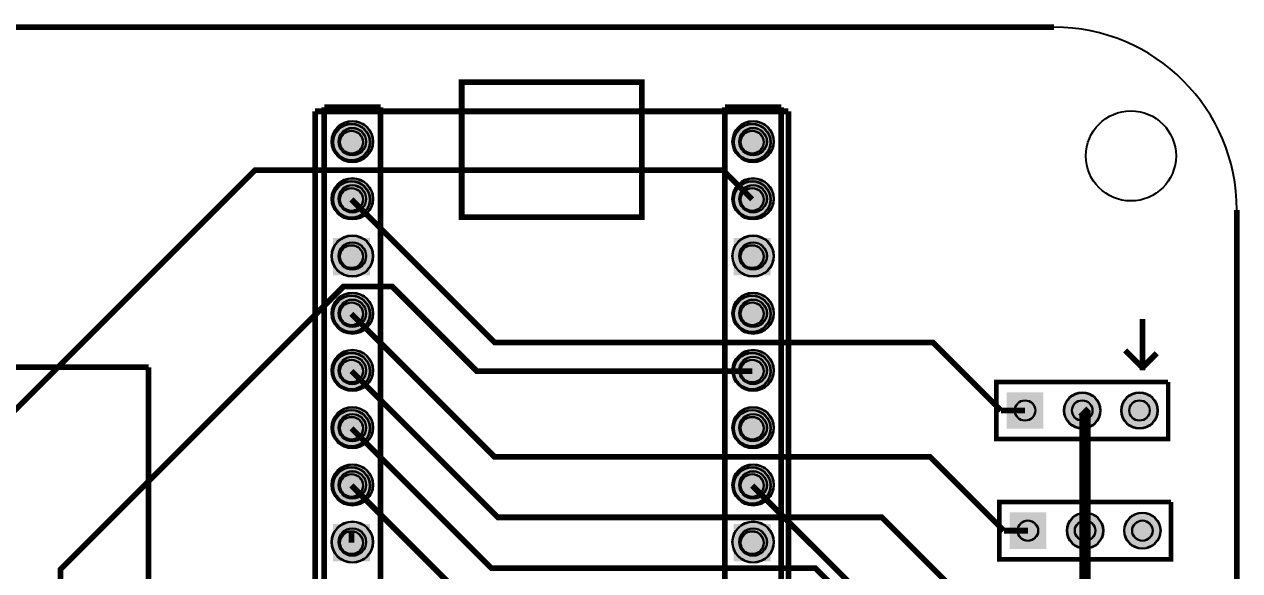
# Model space of a CAD drawing. Header units: millimetres. Extents: x 43.1 to 124.5, y 14 to 102.4.
# Drawn here: x 70.5 to 124.5, y 78.1 to 102.4 of the extents above; entities that cross this region are included whole.
import ezdxf

# ---------------------------------------------------------------- set-up
doc = ezdxf.new("R2010")
doc.units = ezdxf.units.MM
for name, color, linetype, true_color in [('BoardOutLine', 7, 'Continuous', 0xff00ff), ('BottomLayer', 7, 'Continuous', 0x0000ff), ('BottomSolderMaskLayer', 7, 'Continuous', 0xaa00ff), ('Document', 7, 'Continuous', 0xffffff), ('Multi-Layer', 7, 'Continuous', 0xc0c0c0), ('TopLayer', 7, 'Continuous', 0xff0000), ('TopSilkLayer', 7, 'Continuous', 0xffcc00), ('TopSolderMaskLayer', 7, 'Continuous', 0x800080)]:
    doc.layers.add(name, color=color, linetype=linetype, true_color=true_color)

msp = doc.modelspace()

# ---------------------------------------------------------------- hatches: boundary and pattern name
at = {"layer": 'BottomSolderMaskLayer'}
for points in [[(84.165, 97.155, 1), (86.016, 97.155, 1)], [(84.224, 97.128, 1), (85.875, 97.128, 1)], [(101.945, 97.155, 1), (103.796, 97.155, 1)], [(102.004, 97.128, 1), (103.654, 97.128, 1)], [(84.165, 94.615, 1), (86.016, 94.615, 1)], [(101.945, 94.615, 1), (103.796, 94.615, 1)], [(84.224, 94.588, 1), (85.875, 94.588, 1)], [(102.004, 94.588, 1), (103.654, 94.588, 1)], [(84.165, 92.075, 1), (86.016, 92.075, 1)], [(84.224, 92.873), (85.875, 92.873), (85.875, 91.223), (84.224, 91.223)], [(101.945, 92.075, 1), (103.796, 92.075, 1)], [(102.004, 92.873), (103.655, 92.873), (103.655, 91.223), (102.004, 91.223)], [(84.165, 89.535, 1), (86.016, 89.535, 1)], [(84.224, 89.508, 1), (85.875, 89.508, 1)], [(101.945, 89.535, 1), (103.796, 89.535, 1)], [(102.004, 89.508, 1), (103.654, 89.508, 1)], [(84.165, 86.995, 1), (86.016, 86.995, 1)], [(101.945, 86.995, 1), (103.796, 86.995, 1)], [(84.224, 86.968, 1), (85.875, 86.968, 1)], [(102.004, 86.968, 1), (103.654, 86.968, 1)], [(114.122, 86.03), (115.748, 86.03), (115.748, 84.404), (114.122, 84.404)], [(116.662, 85.217, 1), (118.288, 85.217, 1)], [(119.202, 85.217, 1), (120.828, 85.217, 1)], [(84.165, 84.455, 1), (86.016, 84.455, 1)], [(84.224, 84.428, 1), (85.875, 84.428, 1)], [(101.945, 84.455, 1), (103.796, 84.455, 1)], [(102.004, 84.428, 1), (103.654, 84.428, 1)], [(84.165, 81.915, 1), (86.016, 81.915, 1)], [(84.224, 81.888, 1), (85.875, 81.888, 1)], [(101.945, 81.915, 1), (103.796, 81.915, 1)], [(102.004, 81.888, 1), (103.654, 81.888, 1)], [(114.249, 80.696), (115.875, 80.696), (115.875, 79.07), (114.249, 79.07)], [(116.789, 79.883, 1), (118.415, 79.883, 1)], [(119.329, 79.883, 1), (120.955, 79.883, 1)], [(84.165, 79.375, 1), (86.016, 79.375, 1)], [(84.224, 80.173), (85.875, 80.173), (85.875, 78.523), (84.224, 78.523)], [(101.945, 79.375, 1), (103.796, 79.375, 1)], [(102.004, 80.173), (103.655, 80.173), (103.655, 78.523), (102.004, 78.523)]]:
    msp.add_hatch(color=256, dxfattribs=at).paths.add_polyline_path(points)
at = {"layer": 'Document'}
for points in [[(76.05, 87.236), (50.049, 87.236), (49.969, 87.235), (49.89, 87.232), (49.81, 87.227), (49.73, 87.22), (49.651, 87.21), (49.572, 87.199), (49.493, 87.186), (49.415, 87.171), (49.337, 87.153), (49.26, 87.134), (49.183, 87.113), (49.106, 87.089), (49.031, 87.064), (48.956, 87.037), (48.881, 87.008), (48.808, 86.977), (48.735, 86.944), (48.663, 86.909), (48.592, 86.872), (48.522, 86.834), (48.453, 86.794), (48.385, 86.752), (48.319, 86.708), (48.253, 86.663), (48.188, 86.616), (48.125, 86.567), (48.063, 86.517), (48.003, 86.465), (47.943, 86.411), (47.886, 86.356), (47.829, 86.3), (47.774, 86.242), (47.721, 86.183), (47.669, 86.122), (47.618, 86.06), (47.57, 85.997), (47.523, 85.932), (47.477, 85.867), (47.433, 85.8), (47.391, 85.732), (47.351, 85.663), (47.313, 85.593), (47.276, 85.522), (47.241, 85.45), (47.209, 85.378), (47.178, 85.304), (47.148, 85.23), (47.121, 85.155), (47.096, 85.079), (47.073, 85.003), (47.051, 84.926), (47.032, 84.848), (47.015, 84.77), (46.999, 84.692), (46.986, 84.613), (46.975, 84.534), (46.966, 84.455), (46.958, 84.375), (46.953, 84.296), (46.95, 84.216), (46.949, 84.136), (46.949, 79.136), (46.95, 79.122), (46.953, 79.108), (46.958, 79.095), (46.965, 79.082), (46.974, 79.071), (46.984, 79.061), (46.995, 79.052), (47.008, 79.045), (47.021, 79.04), (47.035, 79.037), (47.049, 79.036), (48.949, 79.036), (48.949, 65.236), (47.049, 65.236), (47.035, 65.235), (47.021, 65.232), (47.008, 65.227), (46.995, 65.22), (46.984, 65.212), (46.974, 65.202), (46.965, 65.19), (46.958, 65.178), (46.953, 65.164), (46.95, 65.15), (46.949, 65.136), (46.949, 57.136), (46.95, 57.122), (46.953, 57.108), (46.958, 57.095), (46.965, 57.082), (46.974, 57.071), (46.984, 57.061), (46.995, 57.052), (47.008, 57.045), (47.021, 57.04), (47.035, 57.037), (47.049, 57.036), (72.549, 57.036), (72.549, 57.236), (47.199, 57.236), (47.188, 57.237), (47.177, 57.241), (47.168, 57.247), (47.16, 57.255), (47.154, 57.264), (47.15, 57.275), (47.149, 57.286), (47.149, 64.986), (47.15, 64.997), (47.154, 65.008), (47.16, 65.017), (47.168, 65.025), (47.177, 65.031), (47.188, 65.035), (47.199, 65.036), (49.049, 65.036), (49.063, 65.037), (49.077, 65.04), (49.091, 65.045), (49.103, 65.052), (49.115, 65.061), (49.125, 65.071), (49.133, 65.082), (49.14, 65.095), (49.145, 65.108), (49.148, 65.122), (49.149, 65.136), (49.149, 79.086), (49.148, 79.104), (49.145, 79.122), (49.139, 79.139), (49.132, 79.156), (49.123, 79.171), (49.111, 79.186), (49.099, 79.198), (49.084, 79.21), (49.069, 79.219), (49.052, 79.226), (49.035, 79.232), (49.017, 79.235), (48.999, 79.236), (47.199, 79.236), (47.188, 79.237), (47.177, 79.241), (47.168, 79.247), (47.16, 79.255), (47.154, 79.264), (47.15, 79.275), (47.149, 79.286), (47.149, 84.136), (47.15, 84.213), (47.153, 84.29), (47.158, 84.368), (47.166, 84.444), (47.175, 84.521), (47.186, 84.597), (47.199, 84.673), (47.215, 84.749), (47.232, 84.824), (47.251, 84.899), (47.273, 84.973), (47.296, 85.047), (47.321, 85.12), (47.348, 85.192), (47.377, 85.264), (47.408, 85.334), (47.441, 85.404), (47.476, 85.473), (47.512, 85.541), (47.551, 85.608), (47.591, 85.674), (47.633, 85.739), (47.676, 85.803), (47.721, 85.866), (47.768, 85.927), (47.817, 85.987), (47.867, 86.046), (47.918, 86.103), (47.971, 86.159), (48.026, 86.214), (48.082, 86.267), (48.139, 86.319), (48.198, 86.369), (48.258, 86.417), (48.32, 86.464), (48.382, 86.509), (48.446, 86.553), (48.511, 86.595), (48.577, 86.635), (48.644, 86.673), (48.712, 86.709), (48.781, 86.744), (48.851, 86.777), (48.922, 86.808), (48.993, 86.837), (49.065, 86.864), (49.138, 86.889), (49.212, 86.913), (49.286, 86.934), (49.361, 86.953), (49.436, 86.971), (49.512, 86.986), (49.588, 86.999), (49.664, 87.01), (49.741, 87.02), (49.818, 87.027), (49.895, 87.032), (49.972, 87.035), (50.049, 87.036), (76.05, 87.036)], [(76.149, 86.986), (75.949, 86.986), (75.949, 60.136), (75.948, 60.059), (75.945, 59.982), (75.94, 59.905), (75.933, 59.828), (75.923, 59.751), (75.912, 59.675), (75.899, 59.599), (75.884, 59.523), (75.866, 59.448), (75.847, 59.373), (75.826, 59.299), (75.802, 59.225), (75.777, 59.152), (75.75, 59.08), (75.721, 59.009), (75.69, 58.938), (75.657, 58.868), (75.622, 58.799), (75.586, 58.731), (75.548, 58.664), (75.508, 58.598), (75.466, 58.533), (75.422, 58.469), (75.377, 58.407), (75.33, 58.345), (75.282, 58.285), (75.232, 58.226), (75.18, 58.169), (75.127, 58.113), (75.072, 58.058), (75.016, 58.005), (74.959, 57.954), (74.9, 57.904), (74.84, 57.855), (74.779, 57.808), (74.716, 57.763), (74.652, 57.72), (74.587, 57.678), (74.521, 57.638), (74.454, 57.599), (74.386, 57.563), (74.317, 57.528), (74.247, 57.495), (74.177, 57.464), (74.105, 57.435), (74.033, 57.408), (73.96, 57.383), (73.886, 57.36), (73.812, 57.338), (73.737, 57.319), (73.662, 57.302), (73.586, 57.286), (73.51, 57.273), (73.434, 57.262), (73.357, 57.253), (73.281, 57.245), (73.203, 57.24), (73.126, 57.237), (73.049, 57.236), (73.049, 57.036), (73.129, 57.037), (73.209, 57.04), (73.288, 57.045), (73.368, 57.053), (73.447, 57.062), (73.526, 57.073), (73.605, 57.086), (73.683, 57.102), (73.761, 57.119), (73.839, 57.138), (73.916, 57.16), (73.992, 57.183), (74.068, 57.208), (74.143, 57.235), (74.217, 57.265), (74.291, 57.296), (74.363, 57.328), (74.435, 57.363), (74.506, 57.4), (74.576, 57.438), (74.645, 57.478), (74.713, 57.52), (74.78, 57.564), (74.845, 57.61), (74.91, 57.657), (74.973, 57.705), (75.035, 57.756), (75.096, 57.808), (75.155, 57.861), (75.213, 57.916), (75.269, 57.973), (75.324, 58.03), (75.378, 58.09), (75.43, 58.15), (75.48, 58.212), (75.529, 58.275), (75.576, 58.34), (75.621, 58.406), (75.665, 58.472), (75.707, 58.54), (75.747, 58.609), (75.785, 58.679), (75.822, 58.75), (75.857, 58.822), (75.89, 58.895), (75.921, 58.968), (75.95, 59.043), (75.977, 59.118), (76.002, 59.193), (76.026, 59.27), (76.047, 59.347), (76.066, 59.424), (76.084, 59.502), (76.099, 59.58), (76.112, 59.659), (76.123, 59.738), (76.133, 59.817), (76.14, 59.897), (76.145, 59.977), (76.148, 60.056), (76.149, 60.136), (76.149, 60.186), (76.149, 86.936)]]:
    msp.add_hatch(color=256, dxfattribs=at).paths.add_polyline_path(points)
at = {"layer": 'Multi-Layer'}
for points in [[(84.19, 97.155, 1), (85.99, 97.155, 1)], [(84.249, 97.128, 1), (85.849, 97.128, 1)], [(101.97, 97.155, 1), (103.77, 97.155, 1)], [(102.029, 97.128, 1), (103.629, 97.128, 1)], [(84.19, 94.615, 1), (85.99, 94.615, 1)], [(101.97, 94.615, 1), (103.77, 94.615, 1)], [(84.249, 94.588, 1), (85.849, 94.588, 1)], [(102.029, 94.588, 1), (103.629, 94.588, 1)], [(84.19, 92.075, 1), (85.99, 92.075, 1)], [(84.249, 92.848), (85.849, 92.848), (85.849, 91.248), (84.249, 91.248)], [(101.97, 92.075, 1), (103.77, 92.075, 1)], [(102.029, 92.848), (103.629, 92.848), (103.629, 91.248), (102.029, 91.248)], [(84.19, 89.535, 1), (85.99, 89.535, 1)], [(84.249, 89.508, 1), (85.849, 89.508, 1)], [(101.97, 89.535, 1), (103.77, 89.535, 1)], [(102.029, 89.508, 1), (103.629, 89.508, 1)], [(84.19, 86.995, 1), (85.99, 86.995, 1)], [(84.249, 86.968, 1), (85.849, 86.968, 1)], [(101.97, 86.995, 1), (103.77, 86.995, 1)], [(102.029, 86.968, 1), (103.629, 86.968, 1)], [(114.148, 86.005), (115.723, 86.005), (115.723, 84.43), (114.148, 84.43)], [(116.688, 85.217, 1), (118.263, 85.217, 1)], [(119.228, 85.217, 1), (120.803, 85.217, 1)], [(84.19, 84.455, 1), (85.99, 84.455, 1)], [(84.249, 84.428, 1), (85.849, 84.428, 1)], [(101.97, 84.455, 1), (103.77, 84.455, 1)], [(102.029, 84.428, 1), (103.629, 84.428, 1)], [(84.19, 81.915, 1), (85.99, 81.915, 1)], [(84.249, 81.888, 1), (85.849, 81.888, 1)], [(101.97, 81.915, 1), (103.77, 81.915, 1)], [(102.029, 81.888, 1), (103.629, 81.888, 1)], [(114.275, 80.671), (115.85, 80.671), (115.85, 79.096), (114.275, 79.096)], [(116.815, 79.883, 1), (118.39, 79.883, 1)], [(119.355, 79.883, 1), (120.93, 79.883, 1)], [(84.19, 79.375, 1), (85.99, 79.375, 1)], [(84.249, 80.148), (85.849, 80.148), (85.849, 78.548), (84.249, 78.548)], [(101.97, 79.375, 1), (103.77, 79.375, 1)], [(102.029, 80.148), (103.629, 80.148), (103.629, 78.548), (102.029, 78.548)]]:
    msp.add_hatch(color=256, dxfattribs=at).paths.add_polyline_path(points)
at = {"layer": 'TopSolderMaskLayer'}
for points in [[(84.165, 97.155, 1), (86.016, 97.155, 1)], [(84.224, 97.128, 1), (85.875, 97.128, 1)], [(101.945, 97.155, 1), (103.796, 97.155, 1)], [(102.004, 97.128, 1), (103.654, 97.128, 1)], [(84.165, 94.615, 1), (86.016, 94.615, 1)], [(101.945, 94.615, 1), (103.796, 94.615, 1)], [(84.224, 94.588, 1), (85.875, 94.588, 1)], [(102.004, 94.588, 1), (103.654, 94.588, 1)], [(84.165, 92.075, 1), (86.016, 92.075, 1)], [(84.224, 92.873), (85.875, 92.873), (85.875, 91.223), (84.224, 91.223)], [(101.945, 92.075, 1), (103.796, 92.075, 1)], [(102.004, 92.873), (103.655, 92.873), (103.655, 91.223), (102.004, 91.223)], [(84.165, 89.535, 1), (86.016, 89.535, 1)], [(84.224, 89.508, 1), (85.875, 89.508, 1)], [(101.945, 89.535, 1), (103.796, 89.535, 1)], [(102.004, 89.508, 1), (103.654, 89.508, 1)], [(84.165, 86.995, 1), (86.016, 86.995, 1)], [(101.945, 86.995, 1), (103.796, 86.995, 1)], [(84.224, 86.968, 1), (85.875, 86.968, 1)], [(102.004, 86.968, 1), (103.654, 86.968, 1)], [(114.122, 86.03), (115.748, 86.03), (115.748, 84.404), (114.122, 84.404)], [(116.662, 85.217, 1), (118.288, 85.217, 1)], [(119.202, 85.217, 1), (120.828, 85.217, 1)], [(84.165, 84.455, 1), (86.016, 84.455, 1)], [(84.224, 84.428, 1), (85.875, 84.428, 1)], [(101.945, 84.455, 1), (103.796, 84.455, 1)], [(102.004, 84.428, 1), (103.654, 84.428, 1)], [(84.165, 81.915, 1), (86.016, 81.915, 1)], [(84.224, 81.888, 1), (85.875, 81.888, 1)], [(101.945, 81.915, 1), (103.796, 81.915, 1)], [(102.004, 81.888, 1), (103.654, 81.888, 1)], [(114.249, 80.696), (115.875, 80.696), (115.875, 79.07), (114.249, 79.07)], [(116.789, 79.883, 1), (118.415, 79.883, 1)], [(119.329, 79.883, 1), (120.955, 79.883, 1)], [(84.165, 79.375, 1), (86.016, 79.375, 1)], [(84.224, 80.173), (85.875, 80.173), (85.875, 78.523), (84.224, 78.523)], [(101.945, 79.375, 1), (103.796, 79.375, 1)], [(102.004, 80.173), (103.655, 80.173), (103.655, 78.523), (102.004, 78.523)]]:
    msp.add_hatch(color=256, dxfattribs=at).paths.add_polyline_path(points)

# ---------------------------------------------------------------- linework, layer by layer
at = {"layer": 'BoardOutLine', "const_width": 0.254}
for points in [[(51.295, 102.235), (116.218, 102.235)], [(124.333, 94.12), (124.333, 22.212)]]:
    msp.add_lwpolyline(points, dxfattribs=at)
at = {"layer": 'BoardOutLine'}
msp.add_arc((116.218, 94.12), 8.115, 360, 90, dxfattribs=at)
at = {"layer": 'BottomLayer', "const_width": 0.254}
for points in [[(61.214, 38.862), (44.958, 38.862), (44.958, 60.071), (80.772, 95.885), (101.532, 95.885), (102.83, 94.587)], [(85.049, 94.588), (91.399, 88.238), (110.848, 88.238), (113.869, 85.217)], [(74.552, 73.406), (72.136, 75.822), (72.136, 78.164), (84.694, 90.721), (86.855, 90.721), (90.61, 86.967), (102.83, 86.967)], [(85.049, 89.508), (91.399, 83.158), (110.721, 83.158), (113.996, 79.883)], [(85.049, 86.968), (91.543, 80.474), (108.579, 80.474), (113.996, 75.057)], [(114.935, 85.217), (113.869, 85.217)], [(85.049, 84.428), (91.255, 78.222), (105.624, 78.222), (113.996, 69.85)], [(85.049, 81.888), (91.399, 75.538), (103.114, 75.538), (113.742, 64.91), (113.742, 64.643)], [(115.062, 79.883), (113.996, 79.883)]]:
    msp.add_lwpolyline(points, dxfattribs=at)
at = {"layer": 'BottomSolderMaskLayer'}
for centre, radius in [((85.09, 97.155), 0.925), ((85.049, 97.128), 0.825), ((85.09, 97.155), 0.617), ((85.049, 97.128), 0.516), ((102.87, 97.155), 0.925), ((102.829, 97.128), 0.825), ((102.87, 97.155), 0.617), ((102.829, 97.128), 0.516), ((85.09, 94.615), 0.925), ((102.87, 94.615), 0.925), ((85.049, 94.588), 0.825), ((85.09, 94.615), 0.617), ((85.049, 94.588), 0.516), ((102.829, 94.588), 0.825), ((102.87, 94.615), 0.617), ((102.829, 94.588), 0.516), ((85.09, 92.075), 0.925), ((102.87, 92.075), 0.925), ((85.09, 92.075), 0.617), ((85.049, 92.048), 0.516), ((102.87, 92.075), 0.617), ((102.829, 92.048), 0.516), ((85.09, 89.535), 0.925), ((85.049, 89.508), 0.825), ((85.09, 89.535), 0.617), ((102.87, 89.535), 0.925), ((102.829, 89.508), 0.825), ((102.87, 89.535), 0.617), ((85.049, 89.508), 0.516), ((102.829, 89.508), 0.516), ((85.09, 86.995), 0.925), ((102.87, 86.995), 0.925), ((85.049, 86.968), 0.825), ((85.09, 86.995), 0.617), ((85.049, 86.968), 0.516), ((102.829, 86.968), 0.825), ((102.87, 86.995), 0.617), ((102.829, 86.968), 0.516), ((117.475, 85.217), 0.813), ((120.015, 85.217), 0.813), ((85.09, 84.455), 0.925), ((85.049, 84.428), 0.825), ((102.87, 84.455), 0.925), ((102.829, 84.428), 0.825), ((114.935, 85.217), 0.459), ((117.475, 85.217), 0.459), ((120.015, 85.217), 0.459), ((85.09, 84.455), 0.617), ((85.049, 84.428), 0.516), ((102.87, 84.455), 0.617), ((102.829, 84.428), 0.516), ((85.09, 81.915), 0.925), ((85.049, 81.888), 0.825), ((85.09, 81.915), 0.617), ((102.87, 81.915), 0.925), ((102.829, 81.888), 0.825), ((102.87, 81.915), 0.617), ((85.049, 81.888), 0.516), ((102.829, 81.888), 0.516), ((117.602, 79.883), 0.813), ((120.142, 79.883), 0.813), ((85.09, 79.375), 0.925), ((85.09, 79.375), 0.617), ((85.049, 79.348), 0.516), ((102.87, 79.375), 0.925), ((102.87, 79.375), 0.617), ((102.829, 79.348), 0.516), ((115.062, 79.883), 0.459), ((117.602, 79.883), 0.459), ((120.142, 79.883), 0.459)]:
    msp.add_circle(centre, radius, dxfattribs=at)
at = {"layer": 'Multi-Layer'}
for centre, radius in [((119.634, 96.52), 2), ((85.09, 97.155), 0.9), ((85.049, 97.128), 0.8), ((85.09, 97.155), 0.6), ((85.049, 97.128), 0.5), ((102.87, 97.155), 0.9), ((102.829, 97.128), 0.8), ((102.87, 97.155), 0.6), ((102.829, 97.128), 0.5), ((85.09, 94.615), 0.9), ((102.87, 94.615), 0.9), ((85.049, 94.588), 0.8), ((85.09, 94.615), 0.6), ((85.049, 94.588), 0.5), ((102.829, 94.588), 0.8), ((102.87, 94.615), 0.6), ((102.829, 94.588), 0.5), ((85.09, 92.075), 0.9), ((102.87, 92.075), 0.9), ((85.09, 92.075), 0.6), ((85.049, 92.048), 0.5), ((102.87, 92.075), 0.6), ((102.829, 92.048), 0.5), ((85.09, 89.535), 0.9), ((85.049, 89.508), 0.8), ((85.09, 89.535), 0.6), ((102.87, 89.535), 0.9), ((102.829, 89.508), 0.8), ((102.87, 89.535), 0.6), ((85.049, 89.508), 0.5), ((102.829, 89.508), 0.5), ((85.09, 86.995), 0.9), ((85.049, 86.968), 0.8), ((85.09, 86.995), 0.6), ((85.049, 86.968), 0.5), ((102.87, 86.995), 0.9), ((102.829, 86.968), 0.8), ((102.87, 86.995), 0.6), ((102.829, 86.968), 0.5), ((117.475, 85.217), 0.787), ((120.015, 85.217), 0.787), ((85.09, 84.455), 0.9), ((85.049, 84.428), 0.8), ((102.87, 84.455), 0.9), ((102.829, 84.428), 0.8), ((114.935, 85.217), 0.445), ((117.475, 85.217), 0.445), ((120.015, 85.217), 0.445), ((85.09, 84.455), 0.6), ((85.049, 84.428), 0.5), ((102.87, 84.455), 0.6), ((102.829, 84.428), 0.5), ((85.09, 81.915), 0.9), ((85.049, 81.888), 0.8), ((85.09, 81.915), 0.6), ((102.87, 81.915), 0.9), ((102.829, 81.888), 0.8), ((102.87, 81.915), 0.6), ((85.049, 81.888), 0.5), ((102.829, 81.888), 0.5), ((117.602, 79.883), 0.787), ((120.142, 79.883), 0.787), ((85.09, 79.375), 0.9), ((85.09, 79.375), 0.6), ((85.049, 79.348), 0.5), ((102.87, 79.375), 0.9), ((102.87, 79.375), 0.6), ((102.829, 79.348), 0.5), ((115.062, 79.883), 0.445), ((117.602, 79.883), 0.445), ((120.142, 79.883), 0.445)]:
    msp.add_circle(centre, radius, dxfattribs=at)
at = {"layer": 'TopLayer'}
for points, const_width in [([(117.602, 79.883), (117.602, 85.09), (117.475, 85.217)], 0.5), ([(102.83, 81.887), (112.268, 72.449), (112.268, 44.704), (119.634, 37.338)], 0.254), ([(85.049, 79.348), (85.049, 79.888)], 0.254), ([(117.602, 75.057), (117.602, 79.883)], 0.5)]:
    msp.add_lwpolyline(points, dxfattribs=dict(at, const_width=const_width))
at = {"layer": 'TopSilkLayer', "const_width": 0.254}
msp.add_lwpolyline([(89.939, 99.798), (97.939, 99.798), (97.939, 93.798), (89.939, 93.798), (89.939, 99.798)], close=True, dxfattribs=at)
at = {"layer": 'TopSilkLayer'}
for points, const_width in [([(83.84, 98.675), (83.84, 47.375)], 0.254), ([(86.34, 98.675), (83.84, 98.675)], 0.254), ([(86.34, 47.375), (86.34, 98.675)], 0.254), ([(101.62, 98.675), (101.62, 47.375)], 0.254), ([(104.12, 98.675), (101.62, 98.675)], 0.254), ([(104.12, 47.375), (104.12, 98.675)], 0.254), ([(83.439, 98.498), (104.439, 98.498)], 0.254), ([(83.439, 47.498), (83.439, 98.498)], 0.254), ([(104.439, 47.498), (104.439, 98.498)], 0.254), ([(120.142, 89.281), (120.142, 86.995), (120.142, 87.122), (119.38, 87.884)], 0.254), ([(120.142, 86.995), (120.142, 87.122), (120.777, 87.757)], 0.254), ([(76.05, 87.135), (50.05, 87.135)], 0.254), ([(76.05, 87.135), (76.05, 60.139)], 0.254), ([(115.57, 86.487), (113.665, 86.487), (113.665, 83.947), (121.285, 83.947), (121.285, 86.487)], 0.203), ([(121.285, 86.487), (115.57, 86.487)], 0.203), ([(115.697, 81.153), (113.792, 81.153), (113.792, 78.613), (121.412, 78.613), (121.412, 81.153)], 0.203), ([(121.412, 81.153), (115.697, 81.153)], 0.203)]:
    msp.add_lwpolyline(points, dxfattribs=dict(at, const_width=const_width))
at = {"layer": 'TopSolderMaskLayer'}
for centre, radius in [((85.09, 97.155), 0.925), ((85.049, 97.128), 0.825), ((85.09, 97.155), 0.617), ((85.049, 97.128), 0.516), ((102.87, 97.155), 0.925), ((102.829, 97.128), 0.825), ((102.87, 97.155), 0.617), ((102.829, 97.128), 0.516), ((85.09, 94.615), 0.925), ((102.87, 94.615), 0.925), ((85.049, 94.588), 0.825), ((85.09, 94.615), 0.617), ((85.049, 94.588), 0.516), ((102.829, 94.588), 0.825), ((102.87, 94.615), 0.617), ((102.829, 94.588), 0.516), ((85.09, 92.075), 0.925), ((102.87, 92.075), 0.925), ((85.09, 92.075), 0.617), ((85.049, 92.048), 0.516), ((102.87, 92.075), 0.617), ((102.829, 92.048), 0.516), ((85.09, 89.535), 0.925), ((85.049, 89.508), 0.825), ((85.09, 89.535), 0.617), ((102.87, 89.535), 0.925), ((102.829, 89.508), 0.825), ((102.87, 89.535), 0.617), ((85.049, 89.508), 0.516), ((102.829, 89.508), 0.516), ((85.09, 86.995), 0.925), ((102.87, 86.995), 0.925), ((85.049, 86.968), 0.825), ((85.09, 86.995), 0.617), ((85.049, 86.968), 0.516), ((102.829, 86.968), 0.825), ((102.87, 86.995), 0.617), ((102.829, 86.968), 0.516), ((117.475, 85.217), 0.813), ((120.015, 85.217), 0.813), ((85.09, 84.455), 0.925), ((85.049, 84.428), 0.825), ((102.87, 84.455), 0.925), ((102.829, 84.428), 0.825), ((114.935, 85.217), 0.459), ((117.475, 85.217), 0.459), ((120.015, 85.217), 0.459), ((85.09, 84.455), 0.617), ((85.049, 84.428), 0.516), ((102.87, 84.455), 0.617), ((102.829, 84.428), 0.516), ((85.09, 81.915), 0.925), ((85.049, 81.888), 0.825), ((85.09, 81.915), 0.617), ((102.87, 81.915), 0.925), ((102.829, 81.888), 0.825), ((102.87, 81.915), 0.617), ((85.049, 81.888), 0.516), ((102.829, 81.888), 0.516), ((117.602, 79.883), 0.813), ((120.142, 79.883), 0.813), ((85.09, 79.375), 0.925), ((85.09, 79.375), 0.617), ((85.049, 79.348), 0.516), ((102.87, 79.375), 0.925), ((102.87, 79.375), 0.617), ((102.829, 79.348), 0.516), ((115.062, 79.883), 0.459), ((117.602, 79.883), 0.459), ((120.142, 79.883), 0.459)]:
    msp.add_circle(centre, radius, dxfattribs=at)

doc.saveas('drawing.dxf')
